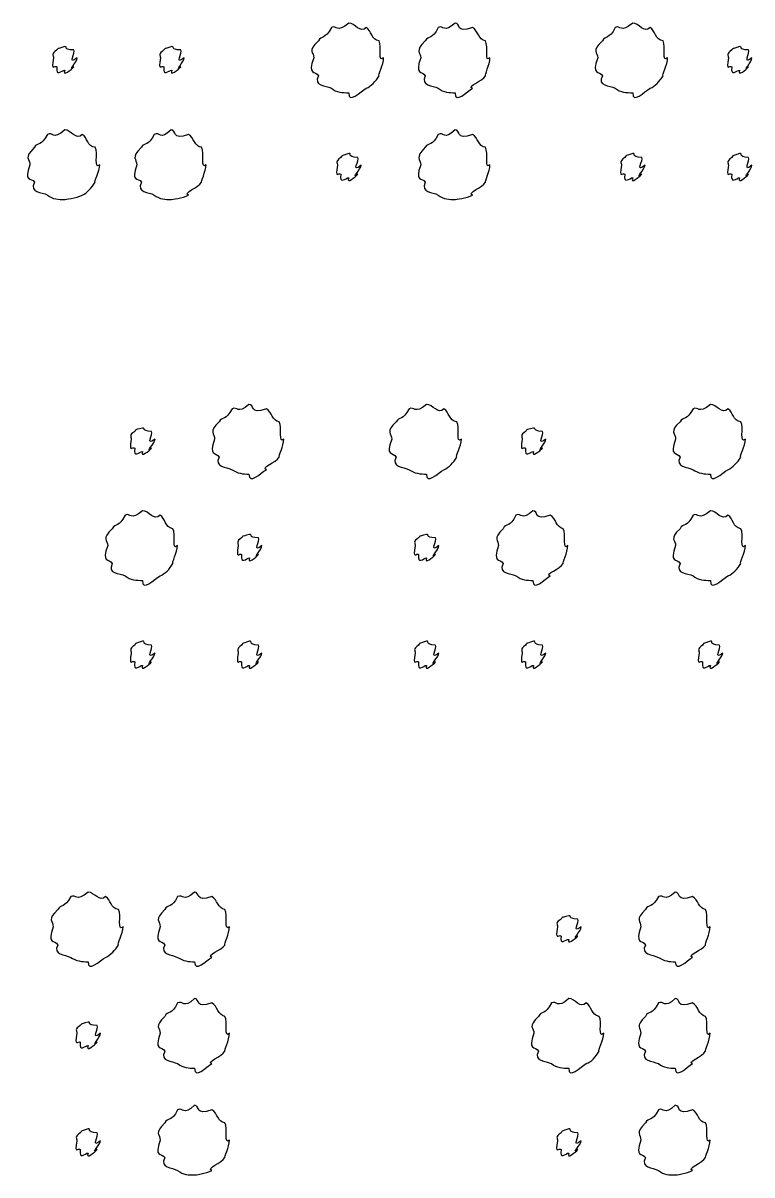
# Model space of a CAD drawing. Header units: millimetres. Extents: x -178 to -32, y 41 to 266.
# Drawn here: x -161.64 to -154.5, y 186.96 to 198.25 of the extents above; entities that cross this region are included whole.
import ezdxf

# ---------------------------------------------------------------- set-up
doc = ezdxf.new("R2010")
doc.units = ezdxf.units.MM
doc.layers.get('0').update_dxf_attribs({"linetype": 'CONTINUOUS'})

msp = doc.modelspace()

# ---------------------------------------------------------------- linework, layer by layer
at = {"color": 0}
for p, q in [((-158.446, 198.247), (-158.446, 198.247)), ((-157.405, 198.247), (-157.405, 198.247)), ((-155.664, 198.247), (-155.664, 198.247)), ((-161.229, 198.016), (-161.229, 198.016)), ((-160.181, 198.016), (-160.181, 198.016)), ((-154.617, 198.016), (-154.617, 198.016)), ((-161.229, 197.2), (-161.229, 197.2)), ((-160.187, 197.2), (-160.187, 197.2)), ((-157.405, 197.2), (-157.405, 197.2)), ((-158.446, 196.969), (-158.446, 196.969)), ((-155.664, 196.969), (-155.664, 196.969)), ((-154.617, 196.969), (-154.617, 196.969)), ((-159.425, 194.509), (-159.425, 194.509)), ((-157.684, 194.509), (-157.684, 194.509)), ((-154.902, 194.509), (-154.902, 194.509)), ((-160.467, 194.277), (-160.467, 194.277)), ((-156.637, 194.277), (-156.637, 194.277)), ((-160.467, 193.467), (-160.467, 193.467)), ((-156.643, 193.467), (-156.643, 193.467)), ((-154.902, 193.467), (-154.902, 193.467)), ((-159.419, 193.235), (-159.419, 193.235)), ((-157.684, 193.235), (-157.684, 193.235)), ((-160.467, 192.188), (-160.467, 192.188)), ((-159.419, 192.188), (-159.419, 192.188)), ((-157.684, 192.188), (-157.684, 192.188)), ((-156.637, 192.188), (-156.637, 192.188)), ((-154.902, 192.188), (-154.902, 192.188)), ((-161, 189.728), (-161, 189.728)), ((-159.958, 189.728), (-159.958, 189.728)), ((-155.248, 189.728), (-155.248, 189.728)), ((-156.29, 189.497), (-156.29, 189.497)), ((-159.958, 188.686), (-159.958, 188.686)), ((-156.29, 188.686), (-156.29, 188.686)), ((-155.248, 188.686), (-155.248, 188.686)), ((-161, 188.455), (-161, 188.455)), ((-159.958, 187.639), (-159.958, 187.639)), ((-155.248, 187.639), (-155.248, 187.639)), ((-161, 187.408), (-161, 187.408)), ((-156.29, 187.408), (-156.29, 187.408))]:
    msp.add_line(p, q, dxfattribs=at)
for points in [[(-158.617, 198.203), (-158.679, 198.082), (-158.714, 198.129), (-158.744, 198.071)], [(-158.446, 198.247), (-158.569, 198.14), (-158.562, 198.232), (-158.617, 198.203)], [(-158.276, 198.203), (-158.333, 198.14), (-158.387, 198.247), (-158.446, 198.247)], [(-158.149, 198.071), (-158.227, 198.082), (-158.223, 198.173), (-158.276, 198.203)], [(-157.57, 198.203), (-157.628, 198.082), (-157.666, 198.129), (-157.697, 198.071)], [(-157.405, 198.247), (-157.518, 198.14), (-157.515, 198.232), (-157.57, 198.203)], [(-157.234, 198.203), (-157.405, 198.14), (-157.345, 198.247), (-157.405, 198.247)], [(-157.107, 198.071), (-157.176, 198.082), (-157.179, 198.173), (-157.234, 198.203)], [(-155.835, 198.203), (-155.897, 198.082), (-155.931, 198.129), (-155.962, 198.071)], [(-155.664, 198.247), (-155.787, 198.14), (-155.78, 198.232), (-155.835, 198.203)], [(-155.493, 198.203), (-155.551, 198.14), (-155.605, 198.247), (-155.664, 198.247)], [(-155.367, 198.071), (-155.445, 198.082), (-155.441, 198.173), (-155.493, 198.203)], [(-158.744, 198.071), (-158.856, 197.968), (-158.788, 197.961), (-158.788, 197.906)], [(-158.105, 197.906), (-158.165, 197.85), (-158.119, 198.016), (-158.149, 198.071)], [(-157.697, 198.071), (-157.804, 197.968), (-157.741, 197.961), (-157.741, 197.906)], [(-157.063, 197.906), (-157.118, 197.85), (-157.077, 198.016), (-157.107, 198.071)], [(-155.962, 198.071), (-156.073, 197.968), (-156.006, 197.961), (-156.006, 197.906)], [(-155.322, 197.906), (-155.383, 197.85), (-155.336, 198.016), (-155.367, 198.071)], [(-161.306, 197.983), (-161.367, 197.941), (-161.339, 197.934), (-161.339, 197.906)], [(-161.229, 198.016), (-161.322, 197.986), (-161.284, 198.005), (-161.306, 197.983)], [(-161.14, 197.983), (-161.256, 197.986), (-161.192, 198.016), (-161.229, 198.016)], [(-161.107, 197.906), (-161.212, 197.824), (-161.119, 197.961), (-161.14, 197.983)], [(-160.258, 197.983), (-160.315, 197.941), (-160.292, 197.934), (-160.292, 197.906)], [(-160.181, 198.016), (-160.271, 197.986), (-160.237, 198.005), (-160.258, 197.983)], [(-160.093, 197.983), (-160.205, 197.986), (-160.144, 198.016), (-160.181, 198.016)], [(-160.06, 197.906), (-160.161, 197.824), (-160.071, 197.961), (-160.093, 197.983)], [(-154.694, 197.983), (-154.751, 197.941), (-154.727, 197.934), (-154.727, 197.906)], [(-154.617, 198.016), (-154.706, 197.986), (-154.672, 198.005), (-154.694, 197.983)], [(-154.529, 197.983), (-154.64, 197.986), (-154.579, 198.016), (-154.617, 198.016)], [(-154.496, 197.906), (-154.596, 197.824), (-154.506, 197.961), (-154.529, 197.983)], [(-161.339, 197.906), (-161.367, 197.758), (-161.328, 197.84), (-161.306, 197.817)], [(-161.14, 197.817), (-161.212, 197.758), (-161.107, 197.868), (-161.107, 197.906)], [(-160.292, 197.906), (-160.315, 197.758), (-160.281, 197.84), (-160.258, 197.817)], [(-160.093, 197.817), (-160.161, 197.758), (-160.06, 197.868), (-160.06, 197.906)], [(-158.788, 197.906), (-158.856, 197.732), (-158.773, 197.784), (-158.744, 197.729)], [(-158.149, 197.729), (-158.165, 197.732), (-158.105, 197.842), (-158.105, 197.906)], [(-157.741, 197.906), (-157.804, 197.732), (-157.726, 197.784), (-157.697, 197.729)], [(-157.107, 197.729), (-157.118, 197.732), (-157.063, 197.842), (-157.063, 197.906)], [(-156.006, 197.906), (-156.073, 197.732), (-155.991, 197.784), (-155.962, 197.729)], [(-155.367, 197.729), (-155.383, 197.732), (-155.322, 197.842), (-155.322, 197.906)], [(-154.727, 197.906), (-154.751, 197.758), (-154.716, 197.84), (-154.694, 197.817)], [(-154.529, 197.817), (-154.596, 197.758), (-154.496, 197.868), (-154.496, 197.906)], [(-161.306, 197.817), (-161.322, 197.714), (-161.258, 197.784), (-161.229, 197.784)], [(-161.229, 197.784), (-161.256, 197.714), (-161.163, 197.795), (-161.14, 197.817)], [(-160.258, 197.817), (-160.271, 197.714), (-160.21, 197.784), (-160.181, 197.784)], [(-160.181, 197.784), (-160.205, 197.714), (-160.115, 197.795), (-160.093, 197.817)], [(-158.744, 197.729), (-158.797, 197.626), (-158.672, 197.637), (-158.617, 197.608)], [(-158.276, 197.608), (-158.227, 197.626), (-158.182, 197.677), (-158.149, 197.729)], [(-157.697, 197.729), (-157.746, 197.626), (-157.625, 197.637), (-157.57, 197.608)], [(-157.234, 197.608), (-157.294, 197.626), (-157.136, 197.677), (-157.107, 197.729)], [(-155.962, 197.729), (-156.014, 197.626), (-155.89, 197.637), (-155.835, 197.608)], [(-155.493, 197.608), (-155.445, 197.626), (-155.4, 197.677), (-155.367, 197.729)], [(-154.694, 197.817), (-154.706, 197.714), (-154.646, 197.784), (-154.617, 197.784)], [(-154.617, 197.784), (-154.64, 197.714), (-154.551, 197.795), (-154.529, 197.817)], [(-158.617, 197.608), (-158.569, 197.566), (-158.504, 197.564), (-158.446, 197.564)], [(-158.446, 197.564), (-158.452, 197.449), (-158.331, 197.578), (-158.276, 197.608)], [(-157.57, 197.608), (-157.518, 197.566), (-157.46, 197.564), (-157.405, 197.564)], [(-157.405, 197.564), (-157.405, 197.449), (-157.289, 197.578), (-157.234, 197.608)], [(-155.835, 197.608), (-155.787, 197.566), (-155.722, 197.564), (-155.664, 197.564)], [(-155.664, 197.564), (-155.67, 197.449), (-155.549, 197.578), (-155.493, 197.608)], [(-161.399, 197.156), (-161.461, 197.031), (-161.496, 197.084), (-161.526, 197.029)], [(-161.229, 197.2), (-161.351, 197.09), (-161.344, 197.185), (-161.399, 197.156)], [(-161.058, 197.156), (-161.116, 197.09), (-161.169, 197.2), (-161.229, 197.2)], [(-160.931, 197.029), (-161.01, 197.031), (-161.005, 197.126), (-161.058, 197.156)], [(-160.352, 197.156), (-160.41, 197.031), (-160.449, 197.084), (-160.479, 197.029)], [(-160.187, 197.2), (-160.3, 197.09), (-160.297, 197.185), (-160.352, 197.156)], [(-160.016, 197.156), (-160.187, 197.09), (-160.128, 197.2), (-160.187, 197.2)], [(-159.889, 197.029), (-159.958, 197.031), (-159.961, 197.126), (-160.016, 197.156)], [(-157.57, 197.156), (-157.628, 197.031), (-157.666, 197.084), (-157.697, 197.029)], [(-157.405, 197.2), (-157.518, 197.09), (-157.515, 197.185), (-157.57, 197.156)], [(-157.234, 197.156), (-157.405, 197.09), (-157.345, 197.2), (-157.405, 197.2)], [(-157.107, 197.029), (-157.176, 197.031), (-157.179, 197.126), (-157.234, 197.156)], [(-161.526, 197.029), (-161.638, 196.92), (-161.57, 196.916), (-161.57, 196.858)], [(-160.887, 196.858), (-160.947, 196.803), (-160.901, 196.974), (-160.931, 197.029)], [(-160.479, 197.029), (-160.587, 196.92), (-160.523, 196.916), (-160.523, 196.858)], [(-159.845, 196.858), (-159.9, 196.803), (-159.859, 196.974), (-159.889, 197.029)], [(-157.697, 197.029), (-157.804, 196.92), (-157.741, 196.916), (-157.741, 196.858)], [(-157.063, 196.858), (-157.118, 196.803), (-157.077, 196.974), (-157.107, 197.029)], [(-158.524, 196.93), (-158.584, 196.887), (-158.557, 196.882), (-158.557, 196.853)], [(-158.446, 196.969), (-158.54, 196.935), (-158.502, 196.955), (-158.524, 196.93)], [(-158.358, 196.93), (-158.474, 196.935), (-158.409, 196.969), (-158.446, 196.969)], [(-158.325, 196.853), (-158.43, 196.77), (-158.336, 196.908), (-158.358, 196.93)], [(-155.741, 196.93), (-155.802, 196.887), (-155.774, 196.882), (-155.774, 196.853)], [(-155.664, 196.969), (-155.758, 196.935), (-155.719, 196.955), (-155.741, 196.93)], [(-155.576, 196.93), (-155.692, 196.935), (-155.627, 196.969), (-155.664, 196.969)], [(-155.543, 196.853), (-155.648, 196.77), (-155.554, 196.908), (-155.576, 196.93)], [(-154.694, 196.93), (-154.751, 196.887), (-154.727, 196.882), (-154.727, 196.853)], [(-154.617, 196.969), (-154.706, 196.935), (-154.672, 196.955), (-154.694, 196.93)], [(-154.529, 196.93), (-154.64, 196.935), (-154.579, 196.969), (-154.617, 196.969)], [(-154.496, 196.853), (-154.596, 196.77), (-154.506, 196.908), (-154.529, 196.93)], [(-161.57, 196.858), (-161.638, 196.682), (-161.555, 196.739), (-161.526, 196.687)], [(-160.931, 196.687), (-160.947, 196.682), (-160.887, 196.795), (-160.887, 196.858)], [(-160.523, 196.858), (-160.587, 196.682), (-160.508, 196.739), (-160.479, 196.687)], [(-159.889, 196.687), (-159.9, 196.682), (-159.845, 196.795), (-159.845, 196.858)], [(-158.557, 196.853), (-158.584, 196.707), (-158.546, 196.789), (-158.524, 196.765)], [(-158.358, 196.765), (-158.43, 196.707), (-158.325, 196.82), (-158.325, 196.853)], [(-157.741, 196.858), (-157.804, 196.682), (-157.726, 196.739), (-157.697, 196.687)], [(-157.107, 196.687), (-157.118, 196.682), (-157.063, 196.795), (-157.063, 196.858)], [(-155.774, 196.853), (-155.802, 196.707), (-155.763, 196.789), (-155.741, 196.765)], [(-155.576, 196.765), (-155.648, 196.707), (-155.543, 196.82), (-155.543, 196.853)], [(-154.727, 196.853), (-154.751, 196.707), (-154.716, 196.789), (-154.694, 196.765)], [(-154.529, 196.765), (-154.596, 196.707), (-154.496, 196.82), (-154.496, 196.853)], [(-158.524, 196.765), (-158.54, 196.66), (-158.475, 196.731), (-158.446, 196.731)], [(-158.446, 196.731), (-158.474, 196.66), (-158.38, 196.742), (-158.358, 196.765)], [(-155.741, 196.765), (-155.758, 196.66), (-155.693, 196.731), (-155.664, 196.731)], [(-155.664, 196.731), (-155.692, 196.66), (-155.598, 196.742), (-155.576, 196.765)], [(-154.694, 196.765), (-154.706, 196.66), (-154.646, 196.731), (-154.617, 196.731)], [(-154.617, 196.731), (-154.64, 196.66), (-154.551, 196.742), (-154.529, 196.765)], [(-161.526, 196.687), (-161.579, 196.578), (-161.455, 196.594), (-161.399, 196.561)], [(-161.058, 196.561), (-161.01, 196.578), (-160.964, 196.635), (-160.931, 196.687)], [(-160.479, 196.687), (-160.529, 196.578), (-160.407, 196.594), (-160.352, 196.561)], [(-160.016, 196.561), (-160.076, 196.578), (-159.918, 196.635), (-159.889, 196.687)], [(-157.697, 196.687), (-157.746, 196.578), (-157.625, 196.594), (-157.57, 196.561)], [(-157.234, 196.561), (-157.294, 196.578), (-157.136, 196.635), (-157.107, 196.687)], [(-161.399, 196.561), (-161.351, 196.517), (-161.286, 196.517), (-161.229, 196.517)], [(-161.229, 196.517), (-161.234, 196.517), (-161.113, 196.53), (-161.058, 196.561)], [(-160.352, 196.561), (-160.3, 196.517), (-160.242, 196.517), (-160.187, 196.517)], [(-160.187, 196.517), (-160.187, 196.517), (-160.071, 196.53), (-160.016, 196.561)], [(-157.57, 196.561), (-157.518, 196.517), (-157.46, 196.517), (-157.405, 196.517)], [(-157.405, 196.517), (-157.405, 196.517), (-157.289, 196.53), (-157.234, 196.561)], [(-159.59, 194.465), (-159.648, 194.349), (-159.687, 194.393), (-159.717, 194.338)], [(-159.425, 194.509), (-159.538, 194.407), (-159.535, 194.493), (-159.59, 194.465)], [(-159.254, 194.465), (-159.425, 194.407), (-159.366, 194.509), (-159.425, 194.509)], [(-159.127, 194.338), (-159.196, 194.349), (-159.199, 194.434), (-159.254, 194.465)], [(-157.855, 194.465), (-157.917, 194.349), (-157.952, 194.393), (-157.982, 194.338)], [(-157.684, 194.509), (-157.807, 194.407), (-157.8, 194.493), (-157.855, 194.465)], [(-157.514, 194.465), (-157.571, 194.407), (-157.625, 194.509), (-157.684, 194.509)], [(-157.387, 194.338), (-157.465, 194.349), (-157.461, 194.434), (-157.514, 194.465)], [(-155.073, 194.465), (-155.135, 194.349), (-155.169, 194.393), (-155.2, 194.338)], [(-154.902, 194.509), (-155.025, 194.407), (-155.018, 194.493), (-155.073, 194.465)], [(-154.731, 194.465), (-154.789, 194.407), (-154.843, 194.509), (-154.902, 194.509)], [(-154.605, 194.338), (-154.683, 194.349), (-154.679, 194.434), (-154.731, 194.465)], [(-159.717, 194.338), (-159.825, 194.239), (-159.761, 194.225), (-159.761, 194.167)], [(-159.083, 194.167), (-159.138, 194.12), (-159.097, 194.283), (-159.127, 194.338)], [(-157.982, 194.338), (-158.093, 194.239), (-158.026, 194.225), (-158.026, 194.167)], [(-157.342, 194.167), (-157.403, 194.12), (-157.357, 194.283), (-157.387, 194.338)], [(-155.2, 194.338), (-155.311, 194.239), (-155.244, 194.225), (-155.244, 194.167)], [(-154.56, 194.167), (-154.621, 194.12), (-154.574, 194.283), (-154.605, 194.338)], [(-160.544, 194.244), (-160.605, 194.208), (-160.577, 194.196), (-160.577, 194.167)], [(-160.467, 194.277), (-160.56, 194.253), (-160.522, 194.266), (-160.544, 194.244)], [(-160.378, 194.244), (-160.494, 194.253), (-160.429, 194.277), (-160.467, 194.277)], [(-160.345, 194.167), (-160.45, 194.091), (-160.356, 194.222), (-160.378, 194.244)], [(-156.714, 194.244), (-156.771, 194.208), (-156.747, 194.196), (-156.747, 194.167)], [(-156.637, 194.277), (-156.726, 194.253), (-156.692, 194.266), (-156.714, 194.244)], [(-156.549, 194.244), (-156.66, 194.253), (-156.6, 194.277), (-156.637, 194.277)], [(-156.516, 194.167), (-156.616, 194.091), (-156.527, 194.222), (-156.549, 194.244)], [(-160.577, 194.167), (-160.605, 194.025), (-160.566, 194.101), (-160.544, 194.079)], [(-160.378, 194.079), (-160.45, 194.025), (-160.345, 194.13), (-160.345, 194.167)], [(-159.761, 194.167), (-159.825, 193.999), (-159.746, 194.046), (-159.717, 193.991)], [(-159.127, 193.991), (-159.138, 193.999), (-159.083, 194.104), (-159.083, 194.167)], [(-158.026, 194.167), (-158.093, 193.999), (-158.011, 194.046), (-157.982, 193.991)], [(-157.387, 193.991), (-157.403, 193.999), (-157.342, 194.104), (-157.342, 194.167)], [(-156.747, 194.167), (-156.771, 194.025), (-156.736, 194.101), (-156.714, 194.079)], [(-156.549, 194.079), (-156.616, 194.025), (-156.516, 194.13), (-156.516, 194.167)], [(-155.244, 194.167), (-155.311, 193.999), (-155.229, 194.046), (-155.2, 193.991)], [(-154.605, 193.991), (-154.621, 193.999), (-154.56, 194.104), (-154.56, 194.167)], [(-160.544, 194.079), (-160.56, 193.981), (-160.496, 194.046), (-160.467, 194.046)], [(-160.467, 194.046), (-160.494, 193.981), (-160.4, 194.057), (-160.378, 194.079)], [(-159.717, 193.991), (-159.767, 193.893), (-159.645, 193.898), (-159.59, 193.869)], [(-159.254, 193.869), (-159.314, 193.893), (-159.156, 193.938), (-159.127, 193.991)], [(-157.982, 193.991), (-158.034, 193.893), (-157.91, 193.898), (-157.855, 193.869)], [(-157.514, 193.869), (-157.465, 193.893), (-157.42, 193.938), (-157.387, 193.991)], [(-156.714, 194.079), (-156.726, 193.981), (-156.666, 194.046), (-156.637, 194.046)], [(-156.637, 194.046), (-156.66, 193.981), (-156.571, 194.057), (-156.549, 194.079)], [(-155.2, 193.991), (-155.252, 193.893), (-155.128, 193.898), (-155.073, 193.869)], [(-154.731, 193.869), (-154.683, 193.893), (-154.638, 193.938), (-154.605, 193.991)], [(-159.59, 193.869), (-159.538, 193.833), (-159.48, 193.825), (-159.425, 193.825)], [(-159.425, 193.825), (-159.425, 193.716), (-159.309, 193.839), (-159.254, 193.869)], [(-157.855, 193.869), (-157.807, 193.833), (-157.742, 193.825), (-157.684, 193.825)], [(-157.684, 193.825), (-157.69, 193.716), (-157.569, 193.839), (-157.514, 193.869)], [(-155.073, 193.869), (-155.025, 193.833), (-154.96, 193.825), (-154.902, 193.825)], [(-154.902, 193.825), (-154.908, 193.716), (-154.786, 193.839), (-154.731, 193.869)], [(-160.637, 193.423), (-160.699, 193.301), (-160.734, 193.348), (-160.764, 193.29)], [(-160.467, 193.467), (-160.589, 193.359), (-160.582, 193.452), (-160.637, 193.423)], [(-160.296, 193.423), (-160.354, 193.359), (-160.407, 193.467), (-160.467, 193.467)], [(-160.169, 193.29), (-160.248, 193.301), (-160.243, 193.392), (-160.296, 193.423)], [(-156.808, 193.423), (-156.866, 193.301), (-156.904, 193.348), (-156.935, 193.29)], [(-156.643, 193.467), (-156.755, 193.359), (-156.753, 193.452), (-156.808, 193.423)], [(-156.472, 193.423), (-156.643, 193.359), (-156.583, 193.467), (-156.643, 193.467)], [(-156.345, 193.29), (-156.414, 193.301), (-156.416, 193.392), (-156.472, 193.423)], [(-155.073, 193.423), (-155.135, 193.301), (-155.169, 193.348), (-155.2, 193.29)], [(-154.902, 193.467), (-155.025, 193.359), (-155.018, 193.452), (-155.073, 193.423)], [(-154.731, 193.423), (-154.789, 193.359), (-154.843, 193.467), (-154.902, 193.467)], [(-154.605, 193.29), (-154.683, 193.301), (-154.679, 193.392), (-154.731, 193.423)], [(-160.764, 193.29), (-160.876, 193.187), (-160.808, 193.18), (-160.808, 193.125)], [(-160.125, 193.125), (-160.185, 193.07), (-160.139, 193.235), (-160.169, 193.29)], [(-159.496, 193.202), (-159.553, 193.161), (-159.53, 193.154), (-159.53, 193.125)], [(-159.419, 193.235), (-159.509, 193.205), (-159.474, 193.225), (-159.496, 193.202)], [(-159.331, 193.202), (-159.443, 193.205), (-159.382, 193.235), (-159.419, 193.235)], [(-159.298, 193.125), (-159.399, 193.044), (-159.309, 193.18), (-159.331, 193.202)], [(-157.762, 193.202), (-157.822, 193.161), (-157.795, 193.154), (-157.795, 193.125)], [(-157.684, 193.235), (-157.778, 193.205), (-157.739, 193.225), (-157.762, 193.202)], [(-157.596, 193.202), (-157.712, 193.205), (-157.647, 193.235), (-157.684, 193.235)], [(-157.563, 193.125), (-157.668, 193.044), (-157.574, 193.18), (-157.596, 193.202)], [(-156.935, 193.29), (-157.042, 193.187), (-156.979, 193.18), (-156.979, 193.125)], [(-156.301, 193.125), (-156.356, 193.07), (-156.314, 193.235), (-156.345, 193.29)], [(-155.2, 193.29), (-155.311, 193.187), (-155.244, 193.18), (-155.244, 193.125)], [(-154.56, 193.125), (-154.621, 193.07), (-154.574, 193.235), (-154.605, 193.29)], [(-160.808, 193.125), (-160.876, 192.951), (-160.793, 193.004), (-160.764, 192.949)], [(-160.169, 192.949), (-160.185, 192.951), (-160.125, 193.062), (-160.125, 193.125)], [(-159.53, 193.125), (-159.553, 192.978), (-159.518, 193.059), (-159.496, 193.037)], [(-159.331, 193.037), (-159.399, 192.978), (-159.298, 193.088), (-159.298, 193.125)], [(-157.795, 193.125), (-157.822, 192.978), (-157.783, 193.059), (-157.762, 193.037)], [(-157.596, 193.037), (-157.668, 192.978), (-157.563, 193.088), (-157.563, 193.125)], [(-156.979, 193.125), (-157.042, 192.951), (-156.964, 193.004), (-156.935, 192.949)], [(-156.345, 192.949), (-156.356, 192.951), (-156.301, 193.062), (-156.301, 193.125)], [(-155.244, 193.125), (-155.311, 192.951), (-155.229, 193.004), (-155.2, 192.949)], [(-154.605, 192.949), (-154.621, 192.951), (-154.56, 193.062), (-154.56, 193.125)], [(-159.496, 193.037), (-159.509, 192.933), (-159.448, 193.004), (-159.419, 193.004)], [(-159.419, 193.004), (-159.443, 192.933), (-159.353, 193.015), (-159.331, 193.037)], [(-157.762, 193.037), (-157.778, 192.933), (-157.713, 193.004), (-157.684, 193.004)], [(-157.684, 193.004), (-157.712, 192.933), (-157.618, 193.015), (-157.596, 193.037)], [(-160.764, 192.949), (-160.817, 192.845), (-160.693, 192.857), (-160.637, 192.828)], [(-160.296, 192.828), (-160.248, 192.845), (-160.202, 192.896), (-160.169, 192.949)], [(-156.935, 192.949), (-156.984, 192.845), (-156.863, 192.857), (-156.808, 192.828)], [(-156.472, 192.828), (-156.532, 192.845), (-156.374, 192.896), (-156.345, 192.949)], [(-155.2, 192.949), (-155.252, 192.845), (-155.128, 192.857), (-155.073, 192.828)], [(-154.731, 192.828), (-154.683, 192.845), (-154.638, 192.896), (-154.605, 192.949)], [(-160.637, 192.828), (-160.589, 192.786), (-160.524, 192.784), (-160.467, 192.784)], [(-160.467, 192.784), (-160.472, 192.669), (-160.351, 192.797), (-160.296, 192.828)], [(-156.808, 192.828), (-156.755, 192.786), (-156.698, 192.784), (-156.643, 192.784)], [(-156.643, 192.784), (-156.643, 192.669), (-156.527, 192.797), (-156.472, 192.828)], [(-155.073, 192.828), (-155.025, 192.786), (-154.96, 192.784), (-154.902, 192.784)], [(-154.902, 192.784), (-154.908, 192.669), (-154.786, 192.797), (-154.731, 192.828)], [(-160.467, 192.188), (-160.56, 192.155), (-160.522, 192.174), (-160.544, 192.15)], [(-160.378, 192.15), (-160.494, 192.155), (-160.429, 192.188), (-160.467, 192.188)], [(-159.419, 192.188), (-159.509, 192.155), (-159.474, 192.174), (-159.496, 192.15)], [(-159.331, 192.15), (-159.443, 192.155), (-159.382, 192.188), (-159.419, 192.188)], [(-157.684, 192.188), (-157.778, 192.155), (-157.739, 192.174), (-157.762, 192.15)], [(-157.596, 192.15), (-157.712, 192.155), (-157.647, 192.188), (-157.684, 192.188)], [(-156.637, 192.188), (-156.726, 192.155), (-156.692, 192.174), (-156.714, 192.15)], [(-156.549, 192.15), (-156.66, 192.155), (-156.6, 192.188), (-156.637, 192.188)], [(-154.902, 192.188), (-154.996, 192.155), (-154.957, 192.174), (-154.979, 192.15)], [(-154.814, 192.15), (-154.93, 192.155), (-154.865, 192.188), (-154.902, 192.188)], [(-160.544, 192.15), (-160.605, 192.107), (-160.577, 192.101), (-160.577, 192.072)], [(-160.577, 192.072), (-160.605, 191.926), (-160.566, 192.009), (-160.544, 191.984)], [(-160.345, 192.072), (-160.45, 191.99), (-160.356, 192.127), (-160.378, 192.15)], [(-160.378, 191.984), (-160.45, 191.926), (-160.345, 192.039), (-160.345, 192.072)], [(-159.496, 192.15), (-159.553, 192.107), (-159.53, 192.101), (-159.53, 192.072)], [(-159.53, 192.072), (-159.553, 191.926), (-159.518, 192.009), (-159.496, 191.984)], [(-159.298, 192.072), (-159.399, 191.99), (-159.309, 192.127), (-159.331, 192.15)], [(-159.331, 191.984), (-159.399, 191.926), (-159.298, 192.039), (-159.298, 192.072)], [(-157.762, 192.15), (-157.822, 192.107), (-157.795, 192.101), (-157.795, 192.072)], [(-157.795, 192.072), (-157.822, 191.926), (-157.783, 192.009), (-157.762, 191.984)], [(-157.563, 192.072), (-157.668, 191.99), (-157.574, 192.127), (-157.596, 192.15)], [(-157.596, 191.984), (-157.668, 191.926), (-157.563, 192.039), (-157.563, 192.072)], [(-156.714, 192.15), (-156.771, 192.107), (-156.747, 192.101), (-156.747, 192.072)], [(-156.747, 192.072), (-156.771, 191.926), (-156.736, 192.009), (-156.714, 191.984)], [(-156.516, 192.072), (-156.616, 191.99), (-156.527, 192.127), (-156.549, 192.15)], [(-156.549, 191.984), (-156.616, 191.926), (-156.516, 192.039), (-156.516, 192.072)], [(-154.979, 192.15), (-155.04, 192.107), (-155.012, 192.101), (-155.012, 192.072)], [(-155.012, 192.072), (-155.04, 191.926), (-155.001, 192.009), (-154.979, 191.984)], [(-154.781, 192.072), (-154.886, 191.99), (-154.792, 192.127), (-154.814, 192.15)], [(-154.814, 191.984), (-154.886, 191.926), (-154.781, 192.039), (-154.781, 192.072)], [(-160.544, 191.984), (-160.56, 191.879), (-160.496, 191.951), (-160.467, 191.951)], [(-160.467, 191.951), (-160.494, 191.879), (-160.4, 191.962), (-160.378, 191.984)], [(-159.496, 191.984), (-159.509, 191.879), (-159.448, 191.951), (-159.419, 191.951)], [(-159.419, 191.951), (-159.443, 191.879), (-159.353, 191.962), (-159.331, 191.984)], [(-157.762, 191.984), (-157.778, 191.879), (-157.713, 191.951), (-157.684, 191.951)], [(-157.684, 191.951), (-157.712, 191.879), (-157.618, 191.962), (-157.596, 191.984)], [(-156.714, 191.984), (-156.726, 191.879), (-156.666, 191.951), (-156.637, 191.951)], [(-156.637, 191.951), (-156.66, 191.879), (-156.571, 191.962), (-156.549, 191.984)], [(-154.979, 191.984), (-154.996, 191.879), (-154.931, 191.951), (-154.902, 191.951)], [(-154.902, 191.951), (-154.93, 191.879), (-154.836, 191.962), (-154.814, 191.984)], [(-161, 189.728), (-161.122, 189.626), (-161.116, 189.713), (-161.171, 189.684)], [(-160.829, 189.684), (-160.887, 189.626), (-160.941, 189.728), (-161, 189.728)], [(-159.958, 189.728), (-160.071, 189.626), (-160.068, 189.713), (-160.123, 189.684)], [(-159.787, 189.684), (-159.958, 189.626), (-159.899, 189.728), (-159.958, 189.728)], [(-155.248, 189.728), (-155.361, 189.626), (-155.358, 189.713), (-155.413, 189.684)], [(-155.077, 189.684), (-155.248, 189.626), (-155.189, 189.728), (-155.248, 189.728)], [(-161.171, 189.684), (-161.233, 189.568), (-161.267, 189.612), (-161.297, 189.557)], [(-160.702, 189.557), (-160.781, 189.568), (-160.777, 189.654), (-160.829, 189.684)], [(-160.123, 189.684), (-160.181, 189.568), (-160.22, 189.612), (-160.25, 189.557)], [(-159.661, 189.557), (-159.729, 189.568), (-159.732, 189.654), (-159.787, 189.684)], [(-155.413, 189.684), (-155.471, 189.568), (-155.51, 189.612), (-155.54, 189.557)], [(-154.95, 189.557), (-155.019, 189.568), (-155.022, 189.654), (-155.077, 189.684)], [(-161.297, 189.557), (-161.409, 189.458), (-161.342, 189.444), (-161.342, 189.387)], [(-160.658, 189.387), (-160.719, 189.34), (-160.672, 189.502), (-160.702, 189.557)], [(-160.25, 189.557), (-160.358, 189.458), (-160.294, 189.444), (-160.294, 189.387)], [(-159.616, 189.387), (-159.671, 189.34), (-159.63, 189.502), (-159.661, 189.557)], [(-156.367, 189.464), (-156.428, 189.428), (-156.4, 189.416), (-156.4, 189.387)], [(-156.29, 189.497), (-156.384, 189.472), (-156.345, 189.486), (-156.367, 189.464)], [(-156.202, 189.464), (-156.317, 189.472), (-156.253, 189.497), (-156.29, 189.497)], [(-156.168, 189.387), (-156.273, 189.311), (-156.18, 189.442), (-156.202, 189.464)], [(-155.54, 189.557), (-155.648, 189.458), (-155.584, 189.444), (-155.584, 189.387)], [(-154.906, 189.387), (-154.961, 189.34), (-154.92, 189.502), (-154.95, 189.557)], [(-161.342, 189.387), (-161.409, 189.218), (-161.326, 189.265), (-161.297, 189.21)], [(-160.702, 189.21), (-160.719, 189.218), (-160.658, 189.323), (-160.658, 189.387)], [(-160.294, 189.387), (-160.358, 189.218), (-160.279, 189.265), (-160.25, 189.21)], [(-159.661, 189.21), (-159.671, 189.218), (-159.616, 189.323), (-159.616, 189.387)], [(-156.4, 189.387), (-156.428, 189.244), (-156.389, 189.32), (-156.367, 189.298)], [(-156.202, 189.298), (-156.273, 189.244), (-156.168, 189.349), (-156.168, 189.387)], [(-155.584, 189.387), (-155.648, 189.218), (-155.569, 189.265), (-155.54, 189.21)], [(-154.95, 189.21), (-154.961, 189.218), (-154.906, 189.323), (-154.906, 189.387)], [(-156.367, 189.298), (-156.384, 189.2), (-156.319, 189.265), (-156.29, 189.265)], [(-156.29, 189.265), (-156.317, 189.2), (-156.224, 189.276), (-156.202, 189.298)], [(-161.297, 189.21), (-161.35, 189.112), (-161.226, 189.118), (-161.171, 189.089)], [(-160.829, 189.089), (-160.781, 189.112), (-160.735, 189.158), (-160.702, 189.21)], [(-160.25, 189.21), (-160.3, 189.112), (-160.179, 189.118), (-160.123, 189.089)], [(-159.787, 189.089), (-159.848, 189.112), (-159.689, 189.158), (-159.661, 189.21)], [(-155.54, 189.21), (-155.59, 189.112), (-155.468, 189.118), (-155.413, 189.089)], [(-155.077, 189.089), (-155.138, 189.112), (-154.979, 189.158), (-154.95, 189.21)], [(-161.171, 189.089), (-161.122, 189.053), (-161.058, 189.045), (-161, 189.045)], [(-161, 189.045), (-161.005, 188.936), (-160.884, 189.059), (-160.829, 189.089)], [(-160.123, 189.089), (-160.071, 189.053), (-160.013, 189.045), (-159.958, 189.045)], [(-159.958, 189.045), (-159.958, 188.936), (-159.842, 189.059), (-159.787, 189.089)], [(-155.413, 189.089), (-155.361, 189.053), (-155.303, 189.045), (-155.248, 189.045)], [(-155.248, 189.045), (-155.248, 188.936), (-155.132, 189.059), (-155.077, 189.089)], [(-159.958, 188.686), (-160.071, 188.579), (-160.068, 188.671), (-160.123, 188.642)], [(-159.787, 188.642), (-159.958, 188.579), (-159.899, 188.686), (-159.958, 188.686)], [(-156.29, 188.686), (-156.412, 188.579), (-156.405, 188.671), (-156.46, 188.642)], [(-156.119, 188.642), (-156.177, 188.579), (-156.23, 188.686), (-156.29, 188.686)], [(-155.248, 188.686), (-155.361, 188.579), (-155.358, 188.671), (-155.413, 188.642)], [(-155.077, 188.642), (-155.248, 188.579), (-155.189, 188.686), (-155.248, 188.686)], [(-160.123, 188.642), (-160.181, 188.521), (-160.22, 188.568), (-160.25, 188.51)], [(-159.661, 188.51), (-159.729, 188.521), (-159.732, 188.612), (-159.787, 188.642)], [(-156.46, 188.642), (-156.523, 188.521), (-156.557, 188.568), (-156.587, 188.51)], [(-155.992, 188.51), (-156.071, 188.521), (-156.066, 188.612), (-156.119, 188.642)], [(-155.413, 188.642), (-155.471, 188.521), (-155.51, 188.568), (-155.54, 188.51)], [(-154.95, 188.51), (-155.019, 188.521), (-155.022, 188.612), (-155.077, 188.642)], [(-161, 188.455), (-161.094, 188.425), (-161.055, 188.444), (-161.077, 188.422)], [(-160.912, 188.422), (-161.028, 188.425), (-160.963, 188.455), (-161, 188.455)], [(-160.25, 188.51), (-160.358, 188.407), (-160.294, 188.4), (-160.294, 188.345)], [(-159.616, 188.345), (-159.671, 188.289), (-159.63, 188.455), (-159.661, 188.51)], [(-156.587, 188.51), (-156.699, 188.407), (-156.632, 188.4), (-156.632, 188.345)], [(-155.948, 188.345), (-156.009, 188.289), (-155.962, 188.455), (-155.992, 188.51)], [(-155.54, 188.51), (-155.648, 188.407), (-155.584, 188.4), (-155.584, 188.345)], [(-154.906, 188.345), (-154.961, 188.289), (-154.92, 188.455), (-154.95, 188.51)], [(-161.077, 188.422), (-161.138, 188.381), (-161.11, 188.374), (-161.11, 188.345)], [(-161.11, 188.345), (-161.138, 188.197), (-161.099, 188.279), (-161.077, 188.257)], [(-160.879, 188.345), (-160.983, 188.263), (-160.89, 188.4), (-160.912, 188.422)], [(-160.912, 188.257), (-160.983, 188.197), (-160.879, 188.307), (-160.879, 188.345)], [(-160.294, 188.345), (-160.358, 188.171), (-160.279, 188.224), (-160.25, 188.168)], [(-159.661, 188.168), (-159.671, 188.171), (-159.616, 188.281), (-159.616, 188.345)], [(-156.632, 188.345), (-156.699, 188.171), (-156.616, 188.224), (-156.587, 188.168)], [(-155.992, 188.168), (-156.009, 188.171), (-155.948, 188.281), (-155.948, 188.345)], [(-155.584, 188.345), (-155.648, 188.171), (-155.569, 188.224), (-155.54, 188.168)], [(-154.95, 188.168), (-154.961, 188.171), (-154.906, 188.281), (-154.906, 188.345)], [(-161.077, 188.257), (-161.094, 188.153), (-161.029, 188.224), (-161, 188.224)], [(-161, 188.224), (-161.028, 188.153), (-160.934, 188.234), (-160.912, 188.257)], [(-160.25, 188.168), (-160.3, 188.065), (-160.179, 188.076), (-160.123, 188.047)], [(-159.787, 188.047), (-159.848, 188.065), (-159.689, 188.116), (-159.661, 188.168)], [(-156.587, 188.168), (-156.64, 188.065), (-156.516, 188.076), (-156.46, 188.047)], [(-156.119, 188.047), (-156.071, 188.065), (-156.025, 188.116), (-155.992, 188.168)], [(-155.54, 188.168), (-155.59, 188.065), (-155.468, 188.076), (-155.413, 188.047)], [(-155.077, 188.047), (-155.138, 188.065), (-154.979, 188.116), (-154.95, 188.168)], [(-160.123, 188.047), (-160.071, 188.006), (-160.013, 188.003), (-159.958, 188.003)], [(-159.958, 188.003), (-159.958, 187.889), (-159.842, 188.017), (-159.787, 188.047)], [(-156.46, 188.047), (-156.412, 188.006), (-156.348, 188.003), (-156.29, 188.003)], [(-156.29, 188.003), (-156.295, 187.889), (-156.174, 188.017), (-156.119, 188.047)], [(-155.413, 188.047), (-155.361, 188.006), (-155.303, 188.003), (-155.248, 188.003)], [(-155.248, 188.003), (-155.248, 187.889), (-155.132, 188.017), (-155.077, 188.047)], [(-160.123, 187.595), (-160.181, 187.47), (-160.22, 187.524), (-160.25, 187.468)], [(-159.958, 187.639), (-160.071, 187.529), (-160.068, 187.624), (-160.123, 187.595)], [(-159.787, 187.595), (-159.958, 187.529), (-159.899, 187.639), (-159.958, 187.639)], [(-159.661, 187.468), (-159.729, 187.47), (-159.732, 187.565), (-159.787, 187.595)], [(-155.413, 187.595), (-155.471, 187.47), (-155.51, 187.524), (-155.54, 187.468)], [(-155.248, 187.639), (-155.361, 187.529), (-155.358, 187.624), (-155.413, 187.595)], [(-155.077, 187.595), (-155.248, 187.529), (-155.189, 187.639), (-155.248, 187.639)], [(-154.95, 187.468), (-155.019, 187.47), (-155.022, 187.565), (-155.077, 187.595)], [(-160.25, 187.468), (-160.358, 187.36), (-160.294, 187.355), (-160.294, 187.297)], [(-159.616, 187.297), (-159.671, 187.242), (-159.63, 187.413), (-159.661, 187.468)], [(-155.54, 187.468), (-155.648, 187.36), (-155.584, 187.355), (-155.584, 187.297)], [(-154.906, 187.297), (-154.961, 187.242), (-154.92, 187.413), (-154.95, 187.468)], [(-161.077, 187.369), (-161.138, 187.326), (-161.11, 187.321), (-161.11, 187.292)], [(-161, 187.408), (-161.094, 187.375), (-161.055, 187.394), (-161.077, 187.369)], [(-160.912, 187.369), (-161.028, 187.375), (-160.963, 187.408), (-161, 187.408)], [(-160.879, 187.292), (-160.983, 187.209), (-160.89, 187.347), (-160.912, 187.369)], [(-156.367, 187.369), (-156.428, 187.326), (-156.4, 187.321), (-156.4, 187.292)], [(-156.29, 187.408), (-156.384, 187.375), (-156.345, 187.394), (-156.367, 187.369)], [(-156.202, 187.369), (-156.317, 187.375), (-156.253, 187.408), (-156.29, 187.408)], [(-156.168, 187.292), (-156.273, 187.209), (-156.18, 187.347), (-156.202, 187.369)], [(-161.11, 187.292), (-161.138, 187.146), (-161.099, 187.229), (-161.077, 187.204)], [(-160.912, 187.204), (-160.983, 187.146), (-160.879, 187.259), (-160.879, 187.292)], [(-160.294, 187.297), (-160.358, 187.121), (-160.279, 187.178), (-160.25, 187.127)], [(-159.661, 187.127), (-159.671, 187.121), (-159.616, 187.234), (-159.616, 187.297)], [(-156.4, 187.292), (-156.428, 187.146), (-156.389, 187.229), (-156.367, 187.204)], [(-156.202, 187.204), (-156.273, 187.146), (-156.168, 187.259), (-156.168, 187.292)], [(-155.584, 187.297), (-155.648, 187.121), (-155.569, 187.178), (-155.54, 187.127)], [(-154.95, 187.127), (-154.961, 187.121), (-154.906, 187.234), (-154.906, 187.297)], [(-161.077, 187.204), (-161.094, 187.099), (-161.029, 187.171), (-161, 187.171)], [(-161, 187.171), (-161.028, 187.099), (-160.934, 187.182), (-160.912, 187.204)], [(-160.25, 187.127), (-160.3, 187.018), (-160.179, 187.033), (-160.123, 187)], [(-159.787, 187), (-159.848, 187.018), (-159.689, 187.074), (-159.661, 187.127)], [(-156.367, 187.204), (-156.384, 187.099), (-156.319, 187.171), (-156.29, 187.171)], [(-156.29, 187.171), (-156.317, 187.099), (-156.224, 187.182), (-156.202, 187.204)], [(-155.54, 187.127), (-155.59, 187.018), (-155.468, 187.033), (-155.413, 187)], [(-155.077, 187), (-155.138, 187.018), (-154.979, 187.074), (-154.95, 187.127)], [(-160.123, 187), (-160.071, 186.956), (-160.013, 186.956), (-159.958, 186.956)], [(-159.958, 186.956), (-159.958, 186.956), (-159.842, 186.969), (-159.787, 187)], [(-155.413, 187), (-155.361, 186.956), (-155.303, 186.956), (-155.248, 186.956)], [(-155.248, 186.956), (-155.248, 186.956), (-155.132, 186.969), (-155.077, 187)]]:
    msp.add_open_spline(points, degree=3, dxfattribs=at)

doc.saveas('drawing.dxf')
